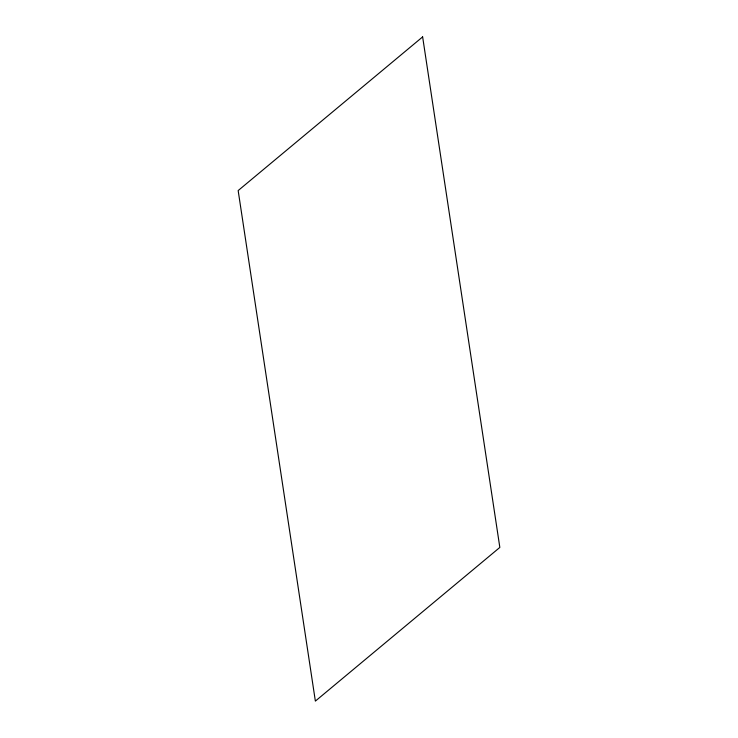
<?xml version="1.0" encoding="UTF-8"?>
<svg xmlns="http://www.w3.org/2000/svg" width="738" height="738" viewBox="0 0 738 738"><rect width="100%" height="100%" fill="white"/><g stroke="black" fill="none" stroke-linecap="round" stroke-linejoin="round"><path stroke-width="1.11" d="M422.634 36.9L238.162 190.57L315.366 701.1L499.838 547.43L422.634 36.9"/></g></svg>
